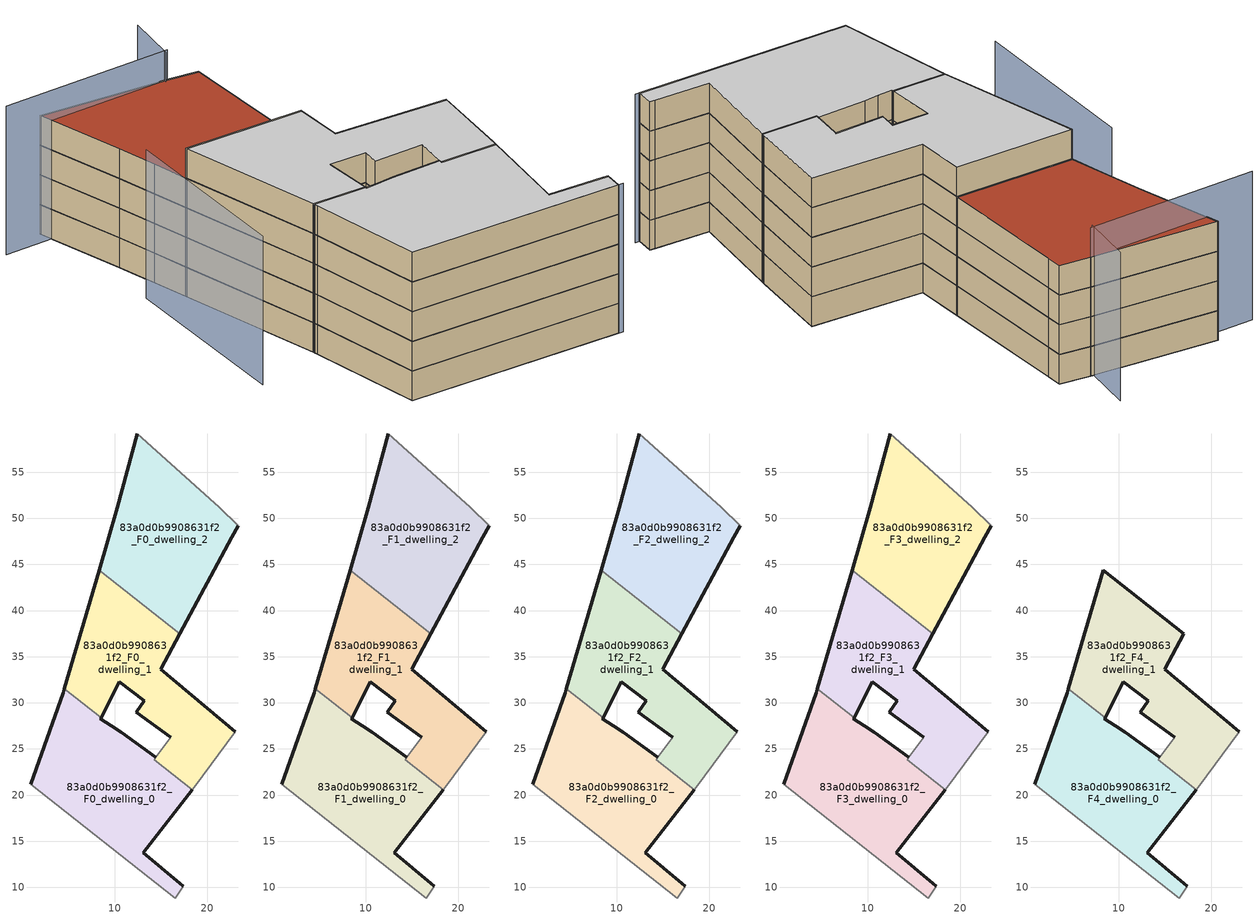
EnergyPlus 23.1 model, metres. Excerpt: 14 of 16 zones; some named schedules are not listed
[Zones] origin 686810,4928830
83a0d0b9908631f2_F0_dwelling_0
 floor ground (EU_floor_Construction): 17.44,10.14 17.06,10.46 13.1,13.74 18.4,20.59 14.27,23.84 14.45,24.09 10.72,26.8 9.59,27.52 8.44,28.26 8.5,28.38 4.53,31.5 4.47,31.32 4.39,31.09 0.89,21.17 16.55,8.85 z0
 wall outside (EU_wall_Construction): 0.89,21.17 4.39,31.09 4.47,31.32 4.53,31.5 / 8.5,28.38 8.44,28.26 9.59,27.52 10.72,26.8 14.45,24.09 / 18.4,20.59 13.1,13.74 17.06,10.46 17.44,10.14 z0:3
 wall adiabatic (EU_wall_Construction): 17.44,10.14 16.55,8.85 0.89,21.17 / 14.45,24.09 14.27,23.84 18.4,20.59 z0:3
 wall to 83a0d0b9908631f2_F0_dwelling_1 (EU_wall_Construction): 4.52,31.5 8.5,28.38 z0:3
83a0d0b9908631f2_F0_dwelling_1
 floor ground (EU_floor_Construction): 18.62,20.88 23.03,26.85 14.95,33.65 17.04,37.51 8.28,44.39 4.53,31.5 8.5,28.38 10.49,32.3 13.18,30.21 12.3,28.99 16.04,26.28 14.45,24.09 14.27,23.84 18.4,20.59 z0
 wall outside (EU_wall_Construction): 16.04,26.28 12.3,28.99 13.18,30.21 10.49,32.3 8.5,28.38 / 4.53,31.5 8.28,44.39 / 17.04,37.51 14.95,33.65 23.03,26.85 z0:3
 wall adiabatic (EU_wall_Construction): 23.03,26.85 18.62,20.88 18.4,20.59 14.27,23.84 14.45,24.09 16.04,26.28 z0:3
 wall to 83a0d0b9908631f2_F0_dwelling_2 (EU_wall_Construction): 8.28,44.4 17.04,37.51 z0:3
83a0d0b9908631f2_F0_dwelling_2
 floor ground (EU_floor_Construction): 17.04,37.51 22.69,47.97 23.37,49.22 21.3,51.21 12.42,59.14 10.26,51.17 9.21,47.58 8.28,44.39 z0
 wall outside (EU_wall_Construction): 8.28,44.39 9.21,47.58 10.26,51.17 12.42,59.14 / 23.37,49.22 22.69,47.97 17.04,37.51 z0:3
 wall adiabatic (EU_wall_Construction): 12.42,59.14 21.3,51.21 23.37,49.22 z0:3
83a0d0b9908631f2_F1_dwelling_0
 floor to 83a0d0b9908631f2_F0_dwelling_0 (EU_floor_Construction): 17.44,10.14 17.06,10.46 13.1,13.74 18.4,20.59 14.27,23.84 14.45,24.09 10.72,26.8 9.59,27.52 8.44,28.26 8.5,28.38 4.52,31.5 4.47,31.32 4.39,31.09 0.89,21.17 16.55,8.85 z3
 wall outside (EU_wall_Construction): 0.89,21.17 4.39,31.09 4.47,31.32 4.53,31.5 / 8.5,28.38 8.44,28.26 9.59,27.52 10.72,26.8 14.45,24.09 / 18.4,20.59 13.1,13.74 17.06,10.46 17.44,10.14 z3:6
 wall adiabatic (EU_wall_Construction): 17.44,10.14 16.55,8.85 0.89,21.17 / 14.45,24.09 14.27,23.84 18.4,20.59 z3:6
 wall to 83a0d0b9908631f2_F1_dwelling_1 (EU_wall_Construction): 4.52,31.5 8.5,28.38 z3:6
83a0d0b9908631f2_F1_dwelling_1
 floor to 83a0d0b9908631f2_F0_dwelling_1 (EU_floor_Construction): 18.62,20.88 23.03,26.85 14.95,33.65 17.04,37.51 8.28,44.39 4.52,31.5 8.5,28.38 10.49,32.3 13.18,30.21 12.3,28.99 16.04,26.28 14.45,24.09 14.27,23.84 18.4,20.59 z3
 wall outside (EU_wall_Construction): 16.04,26.28 12.3,28.99 13.18,30.21 10.49,32.3 8.5,28.38 / 4.53,31.5 8.28,44.39 / 17.04,37.51 14.95,33.65 23.03,26.85 z3:6
 wall adiabatic (EU_wall_Construction): 23.03,26.85 18.62,20.88 18.4,20.59 14.27,23.84 14.45,24.09 16.04,26.28 z3:6
 wall to 83a0d0b9908631f2_F1_dwelling_2 (EU_wall_Construction): 8.28,44.4 17.04,37.51 z3:6
83a0d0b9908631f2_F1_dwelling_2
 floor to 83a0d0b9908631f2_F0_dwelling_2 (EU_floor_Construction): 17.04,37.51 22.69,47.97 23.37,49.22 21.3,51.21 12.42,59.14 10.26,51.17 9.21,47.58 8.28,44.39 z3
 wall outside (EU_wall_Construction): 8.28,44.39 9.21,47.58 10.26,51.17 12.42,59.14 / 23.37,49.22 22.69,47.97 17.04,37.51 z3:6
 wall adiabatic (EU_wall_Construction): 12.42,59.14 21.3,51.21 23.37,49.22 z3:6
83a0d0b9908631f2_F2_dwelling_0
 floor to 83a0d0b9908631f2_F1_dwelling_0 (EU_floor_Construction): 17.44,10.14 17.06,10.46 13.1,13.74 18.4,20.59 14.27,23.84 14.45,24.09 10.72,26.8 9.59,27.52 8.44,28.26 8.5,28.38 4.52,31.5 4.47,31.32 4.39,31.09 0.89,21.17 16.55,8.85 z6
 wall outside (EU_wall_Construction): 0.89,21.17 4.39,31.09 4.47,31.32 4.53,31.5 / 8.5,28.38 8.44,28.26 9.59,27.52 10.72,26.8 14.45,24.09 / 18.4,20.59 13.1,13.74 17.06,10.46 17.44,10.14 z6:9
 wall adiabatic (EU_wall_Construction): 17.44,10.14 16.55,8.85 0.89,21.17 / 14.45,24.09 14.27,23.84 18.4,20.59 z6:9
 wall to 83a0d0b9908631f2_F2_dwelling_1 (EU_wall_Construction): 4.52,31.5 8.5,28.38 z6:9
83a0d0b9908631f2_F2_dwelling_1
 floor to 83a0d0b9908631f2_F1_dwelling_1 (EU_floor_Construction): 18.62,20.88 23.03,26.85 14.95,33.65 17.04,37.51 8.28,44.39 4.52,31.5 8.5,28.38 10.49,32.3 13.18,30.21 12.3,28.99 16.04,26.28 14.45,24.09 14.27,23.84 18.4,20.59 z6
 wall outside (EU_wall_Construction): 16.04,26.28 12.3,28.99 13.18,30.21 10.49,32.3 8.5,28.38 / 4.53,31.5 8.28,44.39 / 17.04,37.51 14.95,33.65 23.03,26.85 z6:9
 wall adiabatic (EU_wall_Construction): 23.03,26.85 18.62,20.88 18.4,20.59 14.27,23.84 14.45,24.09 16.04,26.28 z6:9
 wall to 83a0d0b9908631f2_F2_dwelling_2 (EU_wall_Construction): 8.28,44.4 17.04,37.51 z6:9
83a0d0b9908631f2_F2_dwelling_2
 floor to 83a0d0b9908631f2_F1_dwelling_2 (EU_floor_Construction): 17.04,37.51 22.69,47.97 23.37,49.22 21.3,51.21 12.42,59.14 10.26,51.17 9.21,47.58 8.28,44.39 z6
 wall outside (EU_wall_Construction): 8.28,44.39 9.21,47.58 10.26,51.17 12.42,59.14 / 23.37,49.22 22.69,47.97 17.04,37.51 z6:9
 wall adiabatic (EU_wall_Construction): 12.42,59.14 21.3,51.21 23.37,49.22 z6:9
83a0d0b9908631f2_F3_dwelling_0
 floor to 83a0d0b9908631f2_F2_dwelling_0 (EU_floor_Construction): 17.44,10.14 17.06,10.46 13.1,13.74 18.4,20.59 14.27,23.84 14.45,24.09 10.72,26.8 9.59,27.52 8.44,28.26 8.5,28.38 4.52,31.5 4.47,31.32 4.39,31.09 0.89,21.17 16.55,8.85 z9
 wall outside (EU_wall_Construction): 0.89,21.17 4.39,31.09 4.47,31.32 4.53,31.5 / 8.5,28.38 8.44,28.26 9.59,27.52 10.72,26.8 14.45,24.09 / 18.4,20.59 13.1,13.74 17.06,10.46 17.44,10.14 z9:12
 wall adiabatic (EU_wall_Construction): 17.44,10.14 16.55,8.85 0.89,21.17 / 14.45,24.09 14.27,23.84 18.4,20.59 z9:12
 wall to 83a0d0b9908631f2_F3_dwelling_1 (EU_wall_Construction): 4.52,31.5 8.5,28.38 z9:12
83a0d0b9908631f2_F3_dwelling_1
 floor to 83a0d0b9908631f2_F2_dwelling_1 (EU_floor_Construction): 18.62,20.88 23.03,26.85 14.95,33.65 17.04,37.51 8.28,44.39 4.52,31.5 8.5,28.38 10.49,32.3 13.18,30.21 12.3,28.99 16.04,26.28 14.45,24.09 14.27,23.84 18.4,20.59 z9
 wall outside (EU_wall_Construction): 16.04,26.28 12.3,28.99 13.18,30.21 10.49,32.3 8.5,28.38 / 4.53,31.5 8.28,44.39 / 17.04,37.51 14.95,33.65 23.03,26.85 z9:12
 wall adiabatic (EU_wall_Construction): 23.03,26.85 18.62,20.88 18.4,20.59 14.27,23.84 14.45,24.09 16.04,26.28 z9:12
 wall to 83a0d0b9908631f2_F3_dwelling_2 (EU_wall_Construction): 8.28,44.4 17.04,37.51 z9:12
83a0d0b9908631f2_F3_dwelling_2
 floor to 83a0d0b9908631f2_F2_dwelling_2 (EU_floor_Construction): 17.04,37.51 22.69,47.97 23.37,49.22 21.3,51.21 12.42,59.14 10.26,51.17 9.21,47.58 8.28,44.39 z9
 wall outside (EU_wall_Construction): 8.28,44.39 9.21,47.58 10.26,51.17 12.42,59.14 / 23.37,49.22 22.69,47.97 17.04,37.51 z9:12
 wall adiabatic (EU_wall_Construction): 12.42,59.14 21.3,51.21 23.37,49.22 z9:12
 roof outside (EU_roof_Construction): 21.3,51.21 23.37,49.22 22.69,47.97 17.04,37.51 8.28,44.39 9.21,47.58 10.26,51.17 12.42,59.14 z12
83a0d0b9908631f2_F4_dwelling_0
 floor to 83a0d0b9908631f2_F3_dwelling_0 (EU_floor_Construction): 17.44,10.14 17.06,10.46 13.1,13.74 18.4,20.59 14.27,23.84 14.45,24.09 10.72,26.8 9.59,27.52 8.44,28.26 8.5,28.38 4.52,31.5 4.47,31.32 4.39,31.09 0.89,21.17 16.55,8.85 z12
 wall outside (EU_wall_Construction): 0.89,21.17 4.39,31.09 4.47,31.32 4.53,31.5 / 8.5,28.38 8.44,28.26 9.59,27.52 10.72,26.8 14.45,24.09 / 18.4,20.59 13.1,13.74 17.06,10.46 17.44,10.14 z12:15
 wall adiabatic (EU_wall_Construction): 17.44,10.14 16.55,8.85 0.89,21.17 / 14.45,24.09 14.27,23.84 18.4,20.59 z12:15
 wall to 83a0d0b9908631f2_F4_dwelling_1 (EU_wall_Construction): 4.52,31.5 8.5,28.38 z12:15
 ceiling to 83a0d0b9908631f2_F5_dwelling_0 (EU_floor_Construction): 14.45,24.09 14.27,23.84 18.4,20.59 13.1,13.74 17.06,10.46 17.44,10.14 16.55,8.85 0.89,21.17 4.39,31.09 4.47,31.32 4.52,31.5 8.5,28.38 8.44,28.26 9.59,27.52 10.72,26.8 z15
83a0d0b9908631f2_F4_dwelling_1
 floor to 83a0d0b9908631f2_F3_dwelling_1 (EU_floor_Construction): 18.62,20.88 23.03,26.85 14.95,33.65 17.04,37.51 8.28,44.39 4.52,31.5 8.5,28.38 10.49,32.3 13.18,30.21 12.3,28.99 16.04,26.28 14.45,24.09 14.27,23.84 18.4,20.59 z12
 wall outside (EU_wall_Construction): 16.04,26.28 12.3,28.99 13.18,30.21 10.49,32.3 8.5,28.38 / 4.53,31.5 8.28,44.39 17.04,37.51 14.95,33.65 23.03,26.85 z12:15
 wall adiabatic (EU_wall_Construction): 23.03,26.85 18.62,20.88 18.4,20.59 14.27,23.84 14.45,24.09 16.04,26.28 z12:15
 ceiling to 83a0d0b9908631f2_F5_dwelling_1 (EU_floor_Construction): 17.04,37.51 14.95,33.65 23.03,26.85 18.62,20.88 18.4,20.59 14.27,23.84 14.45,24.09 16.04,26.28 12.3,28.99 13.18,30.21 10.49,32.3 8.5,28.38 4.52,31.5 8.28,44.39 z15
shading: 0.89,21.17 16.89,8.58 / 20.88,51.21 23.79,54.84 / 21.3,51.21 8.55,60.65 / 6.87,47.42 -1.48,33.66 z0:15
[Building]
EU S2 Campaign: North Axis=0; Terrain=City; Solar Distribution=FullExterior
[Site:Location]
Bologna: Latitude=44.5; Longitude=11.25; Time Zone=1; Elevation=37
[SizingPeriod:WeatherFileDays]
AnnualSizingPeriod: Begin Month=1; Begin Day of Month=1; End Month=12; End Day of Month=31; Day of Week for Start Day=Monday; Use Weather File Daylight Saving Period=No; Use Weather File Rain and Snow Indicators=No
[MATERIAL]
EU_InternalMass_Material: Roughness=MediumRough; Thickness=0.1; Conductivity=1; Density=1800; Specific Heat=900; Thermal Absorptance=0.9; Solar Absorptance=0.7; Visible Absorptance=0.7
[MATERIAL:NOMASS] Roughness=MediumRough; Thermal Absorptance=0.9; Solar Absorptance=0.7; Visible Absorptance=0.7
Name | Thermal Resistance
EU_wall_NoMass | 0.905828
EU_roof_NoMass | 0.37593
EU_floor_NoMass | 0.67114
[CONSTRUCTION]
EU_wall_Construction: EU_wall_NoMass
EU_roof_Construction: EU_roof_NoMass
EU_floor_Construction: EU_floor_NoMass
EU_InternalMass_Construction: EU_InternalMass_Material
[ZONE] Type=1; Multiplier=1; Ceiling Height=autocalculate; Floor Area=autocalculate; Part of Total Floor Area=Yes
Name | Volume
83a0d0b9908631f2_F0_dwelling_0; 83a0d0b9908631f2_F1_dwelling_0; 83a0d0b9908631f2_F2_dwelling_0; 83a0d0b9908631f2_F3_dwelling_0; 83a0d0b9908631f2_F4_dwelling_0 | 526.384
83a0d0b9908631f2_F0_dwelling_1 | 519.888
83a0d0b9908631f2_F1_dwelling_1; 83a0d0b9908631f2_F2_dwelling_1; 83a0d0b9908631f2_F3_dwelling_1; 83a0d0b9908631f2_F4_dwelling_1 | 519.885
83a0d0b9908631f2_F0_dwelling_2; 83a0d0b9908631f2_F1_dwelling_2; 83a0d0b9908631f2_F2_dwelling_2; 83a0d0b9908631f2_F3_dwelling_2 | 523.115
[INTERNALMASS] Construction=EU_InternalMass_Construction
Name | Zone or ZoneList | Surface Area
83a0d0b9908631f2_F0_dwelling_0_EU_InternalMass | 83a0d0b9908631f2_F0_dwelling_0 | 175.461
83a0d0b9908631f2_F0_dwelling_1_EU_InternalMass | 83a0d0b9908631f2_F0_dwelling_1 | 173.296
83a0d0b9908631f2_F0_dwelling_2_EU_InternalMass | 83a0d0b9908631f2_F0_dwelling_2 | 174.372
83a0d0b9908631f2_F1_dwelling_0_EU_InternalMass | 83a0d0b9908631f2_F1_dwelling_0 | 175.461
83a0d0b9908631f2_F1_dwelling_1_EU_InternalMass | 83a0d0b9908631f2_F1_dwelling_1 | 173.296
83a0d0b9908631f2_F1_dwelling_2_EU_InternalMass | 83a0d0b9908631f2_F1_dwelling_2 | 174.372
83a0d0b9908631f2_F2_dwelling_0_EU_InternalMass | 83a0d0b9908631f2_F2_dwelling_0 | 175.461
83a0d0b9908631f2_F2_dwelling_1_EU_InternalMass | 83a0d0b9908631f2_F2_dwelling_1 | 173.296
83a0d0b9908631f2_F2_dwelling_2_EU_InternalMass | 83a0d0b9908631f2_F2_dwelling_2 | 174.372
83a0d0b9908631f2_F3_dwelling_0_EU_InternalMass | 83a0d0b9908631f2_F3_dwelling_0 | 175.461
83a0d0b9908631f2_F3_dwelling_1_EU_InternalMass | 83a0d0b9908631f2_F3_dwelling_1 | 173.296
83a0d0b9908631f2_F3_dwelling_2_EU_InternalMass | 83a0d0b9908631f2_F3_dwelling_2 | 174.372
83a0d0b9908631f2_F4_dwelling_0_EU_InternalMass | 83a0d0b9908631f2_F4_dwelling_0 | 315.663
83a0d0b9908631f2_F4_dwelling_1_EU_InternalMass | 83a0d0b9908631f2_F4_dwelling_1 | 207.464
[OTHEREQUIPMENT] Fuel Type=Electricity; Design Level Calculation Method=Watts/Area; Power per Zone Floor Area=1; Fraction Latent=0; Fraction Radiant=0; Fraction Lost=0; Carbon Dioxide Generation Rate=0; EndUse Subcategory=EU_Step8_InternalGains
Name | Zone or ZoneList or Space or SpaceList | Schedule
EU_Step8_InternalGain_83a0d0b9908631f2_F0_dwelling_0_f000 | 83a0d0b9908631f2_F0_dwelling_0 | EU_Step8_GainSchedule_83a0d0b9908631f2_F0_dwelling_0_f000
EU_Step8_InternalGain_83a0d0b9908631f2_F0_dwelling_1_f000 | 83a0d0b9908631f2_F0_dwelling_1 | EU_Step8_GainSchedule_83a0d0b9908631f2_F0_dwelling_1_f000
EU_Step8_InternalGain_83a0d0b9908631f2_F0_dwelling_2_f000 | 83a0d0b9908631f2_F0_dwelling_2 | EU_Step8_GainSchedule_83a0d0b9908631f2_F0_dwelling_2_f000
EU_Step8_InternalGain_83a0d0b9908631f2_F1_dwelling_0_f000 | 83a0d0b9908631f2_F1_dwelling_0 | EU_Step8_GainSchedule_83a0d0b9908631f2_F1_dwelling_0_f000
EU_Step8_InternalGain_83a0d0b9908631f2_F1_dwelling_1_f000 | 83a0d0b9908631f2_F1_dwelling_1 | EU_Step8_GainSchedule_83a0d0b9908631f2_F1_dwelling_1_f000
EU_Step8_InternalGain_83a0d0b9908631f2_F1_dwelling_2_f000 | 83a0d0b9908631f2_F1_dwelling_2 | EU_Step8_GainSchedule_83a0d0b9908631f2_F1_dwelling_2_f000
EU_Step8_InternalGain_83a0d0b9908631f2_F2_dwelling_0_f000 | 83a0d0b9908631f2_F2_dwelling_0 | EU_Step8_GainSchedule_83a0d0b9908631f2_F2_dwelling_0_f000
EU_Step8_InternalGain_83a0d0b9908631f2_F2_dwelling_1_f000 | 83a0d0b9908631f2_F2_dwelling_1 | EU_Step8_GainSchedule_83a0d0b9908631f2_F2_dwelling_1_f000
EU_Step8_InternalGain_83a0d0b9908631f2_F2_dwelling_2_f000 | 83a0d0b9908631f2_F2_dwelling_2 | EU_Step8_GainSchedule_83a0d0b9908631f2_F2_dwelling_2_f000
EU_Step8_InternalGain_83a0d0b9908631f2_F3_dwelling_0_f000 | 83a0d0b9908631f2_F3_dwelling_0 | EU_Step8_GainSchedule_83a0d0b9908631f2_F3_dwelling_0_f000
EU_Step8_InternalGain_83a0d0b9908631f2_F3_dwelling_1_f000 | 83a0d0b9908631f2_F3_dwelling_1 | EU_Step8_GainSchedule_83a0d0b9908631f2_F3_dwelling_1_f000
EU_Step8_InternalGain_83a0d0b9908631f2_F3_dwelling_2_f000 | 83a0d0b9908631f2_F3_dwelling_2 | EU_Step8_GainSchedule_83a0d0b9908631f2_F3_dwelling_2_f000
EU_Step8_InternalGain_83a0d0b9908631f2_F4_dwelling_0_f000 | 83a0d0b9908631f2_F4_dwelling_0 | EU_Step8_GainSchedule_83a0d0b9908631f2_F4_dwelling_0_f000
EU_Step8_InternalGain_83a0d0b9908631f2_F4_dwelling_1_f000 | 83a0d0b9908631f2_F4_dwelling_1 | EU_Step8_GainSchedule_83a0d0b9908631f2_F4_dwelling_1_f000
[ZONEVENTILATION:DESIGNFLOWRATE] Schedule=EU_AlwaysOn; Design Flow Rate Calculation Method=AirChanges/Hour; Air Changes per Hour=0.73129; Ventilation Type=Natural; Fan Pressure Rise=0; Fan Total Efficiency=1; Constant Term Coefficient=1; Temperature Term Coefficient=0; Velocity Term Coefficient=0; Velocity Squared Term Coefficient=0; Minimum Indoor Temperature=-100; Maximum Indoor Temperature=100; Delta Temperature=-100; Minimum Outdoor Temperature=-100; Maximum Outdoor Temperature=100; Maximum Wind Speed=40
Name | Zone or ZoneList or Space or SpaceList
EU_ConstantAir_83a0d0b9908631f2_F0_dwelling_0 | 83a0d0b9908631f2_F0_dwelling_0
EU_ConstantAir_83a0d0b9908631f2_F0_dwelling_1 | 83a0d0b9908631f2_F0_dwelling_1
EU_ConstantAir_83a0d0b9908631f2_F0_dwelling_2 | 83a0d0b9908631f2_F0_dwelling_2
EU_ConstantAir_83a0d0b9908631f2_F1_dwelling_0 | 83a0d0b9908631f2_F1_dwelling_0
EU_ConstantAir_83a0d0b9908631f2_F1_dwelling_1 | 83a0d0b9908631f2_F1_dwelling_1
EU_ConstantAir_83a0d0b9908631f2_F1_dwelling_2 | 83a0d0b9908631f2_F1_dwelling_2
EU_ConstantAir_83a0d0b9908631f2_F2_dwelling_0 | 83a0d0b9908631f2_F2_dwelling_0
EU_ConstantAir_83a0d0b9908631f2_F2_dwelling_1 | 83a0d0b9908631f2_F2_dwelling_1
EU_ConstantAir_83a0d0b9908631f2_F2_dwelling_2 | 83a0d0b9908631f2_F2_dwelling_2
EU_ConstantAir_83a0d0b9908631f2_F3_dwelling_0 | 83a0d0b9908631f2_F3_dwelling_0
EU_ConstantAir_83a0d0b9908631f2_F3_dwelling_1 | 83a0d0b9908631f2_F3_dwelling_1
EU_ConstantAir_83a0d0b9908631f2_F3_dwelling_2 | 83a0d0b9908631f2_F3_dwelling_2
EU_ConstantAir_83a0d0b9908631f2_F4_dwelling_0 | 83a0d0b9908631f2_F4_dwelling_0
EU_ConstantAir_83a0d0b9908631f2_F4_dwelling_1 | 83a0d0b9908631f2_F4_dwelling_1
[HVACTEMPLATE:THERMOSTAT] Constant Heating Setpoint=20; Constant Cooling Setpoint=50
EU_HeatOnly_83a0d0b9908631f2_F0_dwelling_0; EU_HeatOnly_83a0d0b9908631f2_F0_dwelling_1; EU_HeatOnly_83a0d0b9908631f2_F0_dwelling_2; EU_HeatOnly_83a0d0b9908631f2_F1_dwelling_0; EU_HeatOnly_83a0d0b9908631f2_F1_dwelling_1; EU_HeatOnly_83a0d0b9908631f2_F1_dwelling_2; EU_HeatOnly_83a0d0b9908631f2_F2_dwelling_0; EU_HeatOnly_83a0d0b9908631f2_F2_dwelling_1; EU_HeatOnly_83a0d0b9908631f2_F2_dwelling_2; EU_HeatOnly_83a0d0b9908631f2_F3_dwelling_0; EU_HeatOnly_83a0d0b9908631f2_F3_dwelling_1; EU_HeatOnly_83a0d0b9908631f2_F3_dwelling_2; EU_HeatOnly_83a0d0b9908631f2_F4_dwelling_0; EU_HeatOnly_83a0d0b9908631f2_F4_dwelling_1; EU_HeatOnly_83a0d0b9908631f2_F5_dwelling_0; EU_HeatOnly_83a0d0b9908631f2_F5_dwelling_1
[HVACTEMPLATE:ZONE:IDEALLOADSAIRSYSTEM] System Availability Schedule=EU_AlwaysOn; Maximum Heating Supply Air Temperature=50; Minimum Cooling Supply Air Temperature=13; Maximum Heating Supply Air Humidity Ratio=0.0156; Minimum Cooling Supply Air Humidity Ratio=0.0077; Heating Limit=NoLimit; Cooling Limit=NoLimit; Heating Availability Schedule=EU_AlwaysOn; Cooling Availability Schedule=EU_CoolingOff; Dehumidification Control Type=ConstantSensibleHeatRatio; Cooling Sensible Heat Ratio=0.7; Dehumidification Setpoint=60; Humidification Control Type=None; Humidification Setpoint=30; Outdoor Air Method=None; Outdoor Air Flow Rate per Person=0.00944; Outdoor Air Flow Rate per Zone Floor Area=0; Outdoor Air Flow Rate per Zone=0; Demand Controlled Ventilation Type=None; Outdoor Air Economizer Type=NoEconomizer; Heat Recovery Type=None; Sensible Heat Recovery Effectiveness=0.7; Latent Heat Recovery Effectiveness=0.65
Name | Template Thermostat
83a0d0b9908631f2_F0_dwelling_0 | EU_HeatOnly_83a0d0b9908631f2_F0_dwelling_0
83a0d0b9908631f2_F0_dwelling_1 | EU_HeatOnly_83a0d0b9908631f2_F0_dwelling_1
83a0d0b9908631f2_F0_dwelling_2 | EU_HeatOnly_83a0d0b9908631f2_F0_dwelling_2
83a0d0b9908631f2_F1_dwelling_0 | EU_HeatOnly_83a0d0b9908631f2_F1_dwelling_0
83a0d0b9908631f2_F1_dwelling_1 | EU_HeatOnly_83a0d0b9908631f2_F1_dwelling_1
83a0d0b9908631f2_F1_dwelling_2 | EU_HeatOnly_83a0d0b9908631f2_F1_dwelling_2
83a0d0b9908631f2_F2_dwelling_0 | EU_HeatOnly_83a0d0b9908631f2_F2_dwelling_0
